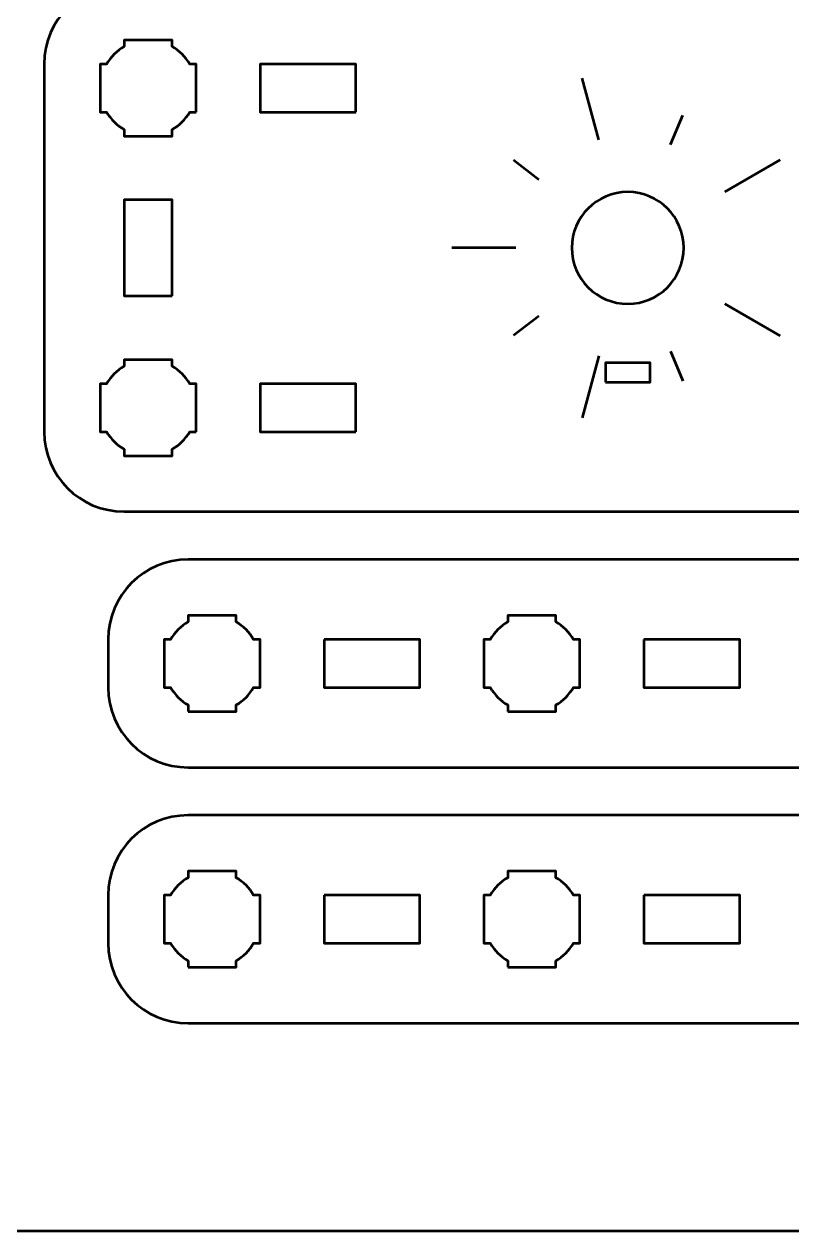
# Model space of a CAD drawing. Header units: centimetres. Extents: x -21 to 0, y -29.7 to 0.
# Drawn here: x -16.28 to -11.47, y -29.7 to -22.15 of the extents above; entities that cross this region are included whole.
import ezdxf

# ---------------------------------------------------------------- set-up
doc = ezdxf.new("R2010")
doc.units = ezdxf.units.CM
doc.header["$MEASUREMENT"] = 0
doc.layers.add('Layer 1', color=7, linetype='Continuous')

msp = doc.modelspace()

# ---------------------------------------------------------------- linework, layer by layer
at = {"layer": 'Layer 1', "color": 1, "lineweight": 53}
msp.add_open_spline([(-21.00003, -29.19995), (-21.00003, -29.19995), (-21.00003, -5.29992), (-21.00003, -5.29992), (-21.00003, -5.29992), (-21.00003, -5.21709), (-20.93286, -5.14992), (-20.85003, -5.14992), (-20.85003, -5.14992), (-20.7672, -5.14992), (-20.70003, -5.08275), (-20.70003, -4.99992), (-20.70003, -4.99992), (-20.70003, -4.91709), (-20.7672, -4.84992), (-20.85003, -4.84992), (-20.85003, -4.84992), (-20.93286, -4.84992), (-21.00003, -4.78275), (-21.00003, -4.69992), (-21.00003, -4.69992), (-21.00003, -4.61709), (-20.93286, -4.54992), (-20.85003, -4.54992), (-20.85003, -4.54992), (-20.7672, -4.54992), (-20.70003, -4.48275), (-20.70003, -4.39992), (-20.70003, -4.39992), (-20.70003, -4.31709), (-20.7672, -4.24992), (-20.85003, -4.24992), (-20.85003, -4.24992), (-20.93286, -4.24992), (-21.00003, -4.18275), (-21.00003, -4.09992), (-21.00003, -4.09992), (-21.00003, -4.01709), (-20.93286, -3.94992), (-20.85003, -3.94992), (-20.85003, -3.94992), (-20.7672, -3.94992), (-20.70003, -3.88275), (-20.70003, -3.79992), (-20.70003, -3.79992), (-20.70003, -3.71709), (-20.7672, -3.64992), (-20.85003, -3.64992), (-20.85003, -3.64992), (-20.93286, -3.64992), (-21.00003, -3.58275), (-21.00003, -3.49992), (-21.00003, -3.49992), (-21.00003, -3.41709), (-20.93286, -3.34992), (-20.85003, -3.34992), (-20.85003, -3.34992), (-20.7672, -3.34992), (-20.70003, -3.28275), (-20.70003, -3.19992), (-20.70003, -3.19992), (-20.70003, -3.11709), (-20.7672, -3.04992), (-20.85003, -3.04992), (-20.85003, -3.04992), (-20.93286, -3.04992), (-21.00003, -2.98275), (-21.00003, -2.89992), (-21.00003, -2.89992), (-21.00003, -2.81709), (-20.93286, -2.74992), (-20.85003, -2.74992), (-20.85003, -2.74992), (-20.7672, -2.74992), (-20.70003, -2.68275), (-20.70003, -2.59992), (-20.70003, -2.59992), (-20.70003, -2.51709), (-20.7672, -2.44992), (-20.85003, -2.44992), (-20.85003, -2.44992), (-20.93286, -2.44992), (-21.00003, -2.38275), (-21.00003, -2.29992), (-21.00003, -2.29992), (-21.00003, -2.21709), (-20.93286, -2.14992), (-20.85003, -2.14992), (-20.85003, -2.14992), (-20.7672, -2.14992), (-20.70003, -2.08275), (-20.70003, -1.99992), (-20.70003, -1.99992), (-20.70003, -1.91709), (-20.7672, -1.84992), (-20.85003, -1.84992), (-20.85003, -1.84992), (-20.93286, -1.84992), (-21.00003, -1.78275), (-21.00003, -1.69992), (-21.00003, -1.69992), (-21.00003, -1.61709), (-20.93286, -1.54992), (-20.85003, -1.54992), (-20.85003, -1.54992), (-20.7672, -1.54992), (-20.70003, -1.48275), (-20.70003, -1.39992), (-20.70003, -1.39992), (-20.70003, -1.31709), (-20.7672, -1.24992), (-20.85003, -1.24992), (-20.85003, -1.24992), (-20.93286, -1.24992), (-21.00003, -1.18275), (-21.00003, -1.09992), (-21.00003, -1.09992), (-21.00003, -1.09992), (-21.00003, -0.49992), (-21.00003, -0.49992), (-21.00003, -0.49992), (-21.00003, -0.22295), (-20.77694, 0.00004), (-20.49994, 0.00004), (-20.49994, 0.00004), (-20.49994, 0.00004), (-0.50008, 0.00004), (-0.50008, 0.00004), (-0.50008, 0.00004), (-0.22294, 0.00004), (0.00002, -0.22295), (0.00002, -0.49992), (0.00002, -0.49992), (0.00002, -0.49992), (0.00002, -29.19995), (0.00002, -29.19995), (0.00002, -29.19995), (0.00002, -29.47695), (-0.22294, -29.70004), (-0.50008, -29.70004), (-0.50008, -29.70004), (-0.50008, -29.70004), (-20.49994, -29.70004), (-20.49994, -29.70004), (-20.49994, -29.70004), (-20.77694, -29.70004), (-21.00003, -29.47695), (-21.00003, -29.19995)], degree=3, knots=[0, 0, 0, 0, 0.027027, 0.027027, 0.027027, 0.027027, 0.0540541, 0.0540541, 0.0540541, 0.0540541, 0.0810811, 0.0810811, 0.0810811, 0.0810811, 0.1081081, 0.1081081, 0.1081081, 0.1081081, 0.1351351, 0.1351351, 0.1351351, 0.1351351, 0.1621622, 0.1621622, 0.1621622, 0.1621622, 0.1891892, 0.1891892, 0.1891892, 0.1891892, 0.2162162, 0.2162162, 0.2162162, 0.2162162, 0.2432432, 0.2432432, 0.2432432, 0.2432432, 0.2702703, 0.2702703, 0.2702703, 0.2702703, 0.2972973, 0.2972973, 0.2972973, 0.2972973, 0.3243243, 0.3243243, 0.3243243, 0.3243243, 0.3513514, 0.3513514, 0.3513514, 0.3513514, 0.3783784, 0.3783784, 0.3783784, 0.3783784, 0.4054054, 0.4054054, 0.4054054, 0.4054054, 0.4324324, 0.4324324, 0.4324324, 0.4324324, 0.4594595, 0.4594595, 0.4594595, 0.4594595, 0.4864865, 0.4864865, 0.4864865, 0.4864865, 0.5135135, 0.5135135, 0.5135135, 0.5135135, 0.5405405, 0.5405405, 0.5405405, 0.5405405, 0.5675676, 0.5675676, 0.5675676, 0.5675676, 0.5945946, 0.5945946, 0.5945946, 0.5945946, 0.6216216, 0.6216216, 0.6216216, 0.6216216, 0.6486486, 0.6486486, 0.6486486, 0.6486486, 0.6756757, 0.6756757, 0.6756757, 0.6756757, 0.7027027, 0.7027027, 0.7027027, 0.7027027, 0.7297297, 0.7297297, 0.7297297, 0.7297297, 0.7567568, 0.7567568, 0.7567568, 0.7567568, 0.7837838, 0.7837838, 0.7837838, 0.7837838, 0.8108108, 0.8108108, 0.8108108, 0.8108108, 0.8378378, 0.8378378, 0.8378378, 0.8378378, 0.8648649, 0.8648649, 0.8648649, 0.8648649, 0.8918919, 0.8918919, 0.8918919, 0.8918919, 0.9189189, 0.9189189, 0.9189189, 0.9189189, 0.9459459, 0.9459459, 0.9459459, 0.9459459, 0.972973, 0.972973, 0.972973, 0.972973, 1, 1, 1, 1], dxfattribs=at)
at = {"layer": 'Layer 1', "color": 3, "lineweight": 53}
for points in [[(-9.35005, -25.19998), (-9.35005, -25.19998), (-15.64991, -25.19998), (-15.64991, -25.19998), (-15.64991, -25.19998), (-15.92704, -25.19998), (-16.15, -24.97688), (-16.15, -24.69988), (-16.15, -24.69988), (-16.15, -24.69988), (-16.15, -22.39996), (-16.15, -22.39996), (-16.15, -22.39996), (-16.15, -22.12295), (-15.92704, -21.9), (-15.64991, -21.9), (-15.64991, -21.9), (-15.64991, -21.9), (-9.35005, -21.9), (-9.35005, -21.9), (-9.35005, -21.9), (-9.07306, -21.9), (-8.84997, -22.12295), (-8.84997, -22.39996), (-8.84997, -22.39996), (-8.84997, -22.39996), (-8.84997, -24.69988), (-8.84997, -24.69988), (-8.84997, -24.69988), (-8.84997, -24.97688), (-9.07306, -25.19998), (-9.35005, -25.19998)], [(-15.24987, -25.49998), (-15.24987, -25.49998), (-8.9499, -25.49998), (-8.9499, -25.49998), (-8.9499, -25.49998), (-8.67293, -25.49998), (-8.44994, -25.72307), (-8.44994, -26.00007), (-8.44994, -26.00007), (-8.44994, -26.00007), (-8.44994, -26.30008), (-8.44994, -26.30008), (-8.44994, -26.30008), (-8.44994, -26.57704), (-8.67293, -26.8), (-8.9499, -26.8), (-8.9499, -26.8), (-8.9499, -26.8), (-15.24987, -26.8), (-15.24987, -26.8), (-15.24987, -26.8), (-15.52687, -26.8), (-15.74996, -26.57704), (-15.74996, -26.30008), (-15.74996, -26.30008), (-15.74996, -26.30008), (-15.74996, -26.00007), (-15.74996, -26.00007), (-15.74996, -26.00007), (-15.74996, -25.72307), (-15.52687, -25.49998), (-15.24987, -25.49998)], [(-15.24987, -27.09998), (-15.24987, -27.09998), (-8.9499, -27.09998), (-8.9499, -27.09998), (-8.9499, -27.09998), (-8.67293, -27.09998), (-8.44994, -27.32307), (-8.44994, -27.60007), (-8.44994, -27.60007), (-8.44994, -27.60007), (-8.44994, -27.90008), (-8.44994, -27.90008), (-8.44994, -27.90008), (-8.44994, -28.17704), (-8.67293, -28.4), (-8.9499, -28.4), (-8.9499, -28.4), (-8.9499, -28.4), (-15.24987, -28.4), (-15.24987, -28.4), (-15.24987, -28.4), (-15.52687, -28.4), (-15.74996, -28.17704), (-15.74996, -27.90008), (-15.74996, -27.90008), (-15.74996, -27.90008), (-15.74996, -27.60007), (-15.74996, -27.60007), (-15.74996, -27.60007), (-15.74996, -27.32307), (-15.52687, -27.09998), (-15.24987, -27.09998)]]:
    msp.add_open_spline(points, degree=3, knots=[0, 0, 0, 0, 0.125, 0.125, 0.125, 0.125, 0.25, 0.25, 0.25, 0.25, 0.375, 0.375, 0.375, 0.375, 0.5, 0.5, 0.5, 0.5, 0.625, 0.625, 0.625, 0.625, 0.75, 0.75, 0.75, 0.75, 0.875, 0.875, 0.875, 0.875, 1, 1, 1, 1], dxfattribs=at)
at = {"layer": 'Layer 1', "lineweight": 53}
for points, knots in [([(-15.19997, -22.70007), (-15.19997, -22.70007), (-15.24008, -22.70007), (-15.24008, -22.70007), (-15.24008, -22.70007), (-15.2664, -22.74555), (-15.30443, -22.78358), (-15.3499, -22.80989), (-15.3499, -22.80989), (-15.3499, -22.80989), (-15.3499, -22.85), (-15.3499, -22.85), (-15.3499, -22.85), (-15.3499, -22.85), (-15.49997, -22.85), (-15.49997, -22.85), (-15.49997, -22.85), (-15.49997, -22.85), (-15.6499, -22.85), (-15.6499, -22.85), (-15.6499, -22.85), (-15.6499, -22.85), (-15.6499, -22.80989), (-15.6499, -22.80989), (-15.6499, -22.80989), (-15.69552, -22.78358), (-15.73344, -22.74555), (-15.75976, -22.70007), (-15.75976, -22.70007), (-15.75976, -22.70007), (-15.79998, -22.70007), (-15.79998, -22.70007), (-15.79998, -22.70007), (-15.79998, -22.70007), (-15.79998, -22.55), (-15.79998, -22.55), (-15.79998, -22.55), (-15.79998, -22.55), (-15.79998, -22.40007), (-15.79998, -22.40007), (-15.79998, -22.40007), (-15.79998, -22.40007), (-15.75976, -22.40007), (-15.75976, -22.40007), (-15.75976, -22.40007), (-15.73344, -22.3546), (-15.69552, -22.31657), (-15.6499, -22.29025), (-15.6499, -22.29025), (-15.6499, -22.29025), (-15.6499, -22.25), (-15.6499, -22.25), (-15.6499, -22.25), (-15.6499, -22.25), (-15.49997, -22.25), (-15.49997, -22.25), (-15.49997, -22.25), (-15.49997, -22.25), (-15.3499, -22.25), (-15.3499, -22.25), (-15.3499, -22.25), (-15.3499, -22.25), (-15.3499, -22.29025), (-15.3499, -22.29025), (-15.3499, -22.29025), (-15.30443, -22.31657), (-15.2664, -22.3546), (-15.24008, -22.40007), (-15.24008, -22.40007), (-15.24008, -22.40007), (-15.19997, -22.40007), (-15.19997, -22.40007), (-15.19997, -22.40007), (-15.19997, -22.40007), (-15.19997, -22.55), (-15.19997, -22.55), (-15.19997, -22.55), (-15.19997, -22.55), (-15.19997, -22.70007), (-15.19997, -22.70007)], [0, 0, 0, 0, 0.05, 0.05, 0.05, 0.05, 0.1, 0.1, 0.1, 0.1, 0.15, 0.15, 0.15, 0.15, 0.2, 0.2, 0.2, 0.2, 0.25, 0.25, 0.25, 0.25, 0.3, 0.3, 0.3, 0.3, 0.35, 0.35, 0.35, 0.35, 0.4, 0.4, 0.4, 0.4, 0.45, 0.45, 0.45, 0.45, 0.5, 0.5, 0.5, 0.5, 0.55, 0.55, 0.55, 0.55, 0.6, 0.6, 0.6, 0.6, 0.65, 0.65, 0.65, 0.65, 0.7, 0.7, 0.7, 0.7, 0.75, 0.75, 0.75, 0.75, 0.8, 0.8, 0.8, 0.8, 0.85, 0.85, 0.85, 0.85, 0.9, 0.9, 0.9, 0.9, 0.95, 0.95, 0.95, 0.95, 1, 1, 1, 1]), ([(-14.19996, -22.69996), (-14.19996, -22.69996), (-14.79996, -22.69996), (-14.79996, -22.69996), (-14.79996, -22.69996), (-14.79996, -22.69996), (-14.79996, -22.39996), (-14.79996, -22.39996), (-14.79996, -22.39996), (-14.79996, -22.39996), (-14.19996, -22.39996), (-14.19996, -22.39996), (-14.19996, -22.39996), (-14.19996, -22.39996), (-14.19996, -22.69996), (-14.19996, -22.69996)], [0, 0, 0, 0, 0.25, 0.25, 0.25, 0.25, 0.5, 0.5, 0.5, 0.5, 0.75, 0.75, 0.75, 0.75, 1, 1, 1, 1]), ([(-15.34991, -23.84993), (-15.34991, -23.84993), (-15.64991, -23.84993), (-15.64991, -23.84993), (-15.64991, -23.84993), (-15.64991, -23.84993), (-15.64991, -23.24994), (-15.64991, -23.24994), (-15.64991, -23.24994), (-15.64991, -23.24994), (-15.34991, -23.24994), (-15.34991, -23.24994), (-15.34991, -23.24994), (-15.34991, -23.24994), (-15.34991, -23.84993), (-15.34991, -23.84993)], [0, 0, 0, 0, 0.25, 0.25, 0.25, 0.25, 0.5, 0.5, 0.5, 0.5, 0.75, 0.75, 0.75, 0.75, 1, 1, 1, 1]), ([(-15.19997, -24.70007), (-15.19997, -24.70007), (-15.24008, -24.70007), (-15.24008, -24.70007), (-15.24008, -24.70007), (-15.2664, -24.74555), (-15.30443, -24.78358), (-15.3499, -24.80989), (-15.3499, -24.80989), (-15.3499, -24.80989), (-15.3499, -24.85), (-15.3499, -24.85), (-15.3499, -24.85), (-15.3499, -24.85), (-15.49997, -24.85), (-15.49997, -24.85), (-15.49997, -24.85), (-15.49997, -24.85), (-15.6499, -24.85), (-15.6499, -24.85), (-15.6499, -24.85), (-15.6499, -24.85), (-15.6499, -24.80989), (-15.6499, -24.80989), (-15.6499, -24.80989), (-15.69552, -24.78358), (-15.73344, -24.74555), (-15.75976, -24.70007), (-15.75976, -24.70007), (-15.75976, -24.70007), (-15.79998, -24.70007), (-15.79998, -24.70007), (-15.79998, -24.70007), (-15.79998, -24.70007), (-15.79998, -24.55), (-15.79998, -24.55), (-15.79998, -24.55), (-15.79998, -24.55), (-15.79998, -24.40007), (-15.79998, -24.40007), (-15.79998, -24.40007), (-15.79998, -24.40007), (-15.75976, -24.40007), (-15.75976, -24.40007), (-15.75976, -24.40007), (-15.73344, -24.3546), (-15.69552, -24.31657), (-15.6499, -24.29025), (-15.6499, -24.29025), (-15.6499, -24.29025), (-15.6499, -24.25), (-15.6499, -24.25), (-15.6499, -24.25), (-15.6499, -24.25), (-15.49997, -24.25), (-15.49997, -24.25), (-15.49997, -24.25), (-15.49997, -24.25), (-15.3499, -24.25), (-15.3499, -24.25), (-15.3499, -24.25), (-15.3499, -24.25), (-15.3499, -24.29025), (-15.3499, -24.29025), (-15.3499, -24.29025), (-15.30443, -24.31657), (-15.2664, -24.3546), (-15.24008, -24.40007), (-15.24008, -24.40007), (-15.24008, -24.40007), (-15.19997, -24.40007), (-15.19997, -24.40007), (-15.19997, -24.40007), (-15.19997, -24.40007), (-15.19997, -24.55), (-15.19997, -24.55), (-15.19997, -24.55), (-15.19997, -24.55), (-15.19997, -24.70007), (-15.19997, -24.70007)], [0, 0, 0, 0, 0.05, 0.05, 0.05, 0.05, 0.1, 0.1, 0.1, 0.1, 0.15, 0.15, 0.15, 0.15, 0.2, 0.2, 0.2, 0.2, 0.25, 0.25, 0.25, 0.25, 0.3, 0.3, 0.3, 0.3, 0.35, 0.35, 0.35, 0.35, 0.4, 0.4, 0.4, 0.4, 0.45, 0.45, 0.45, 0.45, 0.5, 0.5, 0.5, 0.5, 0.55, 0.55, 0.55, 0.55, 0.6, 0.6, 0.6, 0.6, 0.65, 0.65, 0.65, 0.65, 0.7, 0.7, 0.7, 0.7, 0.75, 0.75, 0.75, 0.75, 0.8, 0.8, 0.8, 0.8, 0.85, 0.85, 0.85, 0.85, 0.9, 0.9, 0.9, 0.9, 0.95, 0.95, 0.95, 0.95, 1, 1, 1, 1]), ([(-14.19996, -24.69988), (-14.19996, -24.69988), (-14.79996, -24.69988), (-14.79996, -24.69988), (-14.79996, -24.69988), (-14.79996, -24.69988), (-14.79996, -24.39988), (-14.79996, -24.39988), (-14.79996, -24.39988), (-14.79996, -24.39988), (-14.19996, -24.39988), (-14.19996, -24.39988), (-14.19996, -24.39988), (-14.19996, -24.39988), (-14.19996, -24.69988), (-14.19996, -24.69988)], [0, 0, 0, 0, 0.25, 0.25, 0.25, 0.25, 0.5, 0.5, 0.5, 0.5, 0.75, 0.75, 0.75, 0.75, 1, 1, 1, 1]), ([(-15.24987, -26.45001), (-15.24987, -26.45001), (-15.24987, -26.4099), (-15.24987, -26.4099), (-15.24987, -26.4099), (-15.29548, -26.38358), (-15.3334, -26.34555), (-15.35972, -26.30008), (-15.35972, -26.30008), (-15.35972, -26.30008), (-15.39994, -26.30008), (-15.39994, -26.30008), (-15.39994, -26.30008), (-15.39994, -26.30008), (-15.39994, -26.15), (-15.39994, -26.15), (-15.39994, -26.15), (-15.39994, -26.15), (-15.39994, -26.00007), (-15.39994, -26.00007), (-15.39994, -26.00007), (-15.39994, -26.00007), (-15.35972, -26.00007), (-15.35972, -26.00007), (-15.35972, -26.00007), (-15.3334, -25.95446), (-15.29548, -25.91654), (-15.24987, -25.89022), (-15.24987, -25.89022), (-15.24987, -25.89022), (-15.24987, -25.85), (-15.24987, -25.85), (-15.24987, -25.85), (-15.24987, -25.85), (-15.09994, -25.85), (-15.09994, -25.85), (-15.09994, -25.85), (-15.09994, -25.85), (-14.94986, -25.85), (-14.94986, -25.85), (-14.94986, -25.85), (-14.94986, -25.85), (-14.94986, -25.89022), (-14.94986, -25.89022), (-14.94986, -25.89022), (-14.90439, -25.91654), (-14.86636, -25.95446), (-14.84004, -26.00007), (-14.84004, -26.00007), (-14.84004, -26.00007), (-14.79993, -26.00007), (-14.79993, -26.00007), (-14.79993, -26.00007), (-14.79993, -26.00007), (-14.79993, -26.15), (-14.79993, -26.15), (-14.79993, -26.15), (-14.79993, -26.15), (-14.79993, -26.30008), (-14.79993, -26.30008), (-14.79993, -26.30008), (-14.79993, -26.30008), (-14.84004, -26.30008), (-14.84004, -26.30008), (-14.84004, -26.30008), (-14.86636, -26.34555), (-14.90439, -26.38358), (-14.94986, -26.4099), (-14.94986, -26.4099), (-14.94986, -26.4099), (-14.94986, -26.45001), (-14.94986, -26.45001), (-14.94986, -26.45001), (-14.94986, -26.45001), (-15.09994, -26.45001), (-15.09994, -26.45001), (-15.09994, -26.45001), (-15.09994, -26.45001), (-15.24987, -26.45001), (-15.24987, -26.45001)], [0, 0, 0, 0, 0.05, 0.05, 0.05, 0.05, 0.1, 0.1, 0.1, 0.1, 0.15, 0.15, 0.15, 0.15, 0.2, 0.2, 0.2, 0.2, 0.25, 0.25, 0.25, 0.25, 0.3, 0.3, 0.3, 0.3, 0.35, 0.35, 0.35, 0.35, 0.4, 0.4, 0.4, 0.4, 0.45, 0.45, 0.45, 0.45, 0.5, 0.5, 0.5, 0.5, 0.55, 0.55, 0.55, 0.55, 0.6, 0.6, 0.6, 0.6, 0.65, 0.65, 0.65, 0.65, 0.7, 0.7, 0.7, 0.7, 0.75, 0.75, 0.75, 0.75, 0.8, 0.8, 0.8, 0.8, 0.85, 0.85, 0.85, 0.85, 0.9, 0.9, 0.9, 0.9, 0.95, 0.95, 0.95, 0.95, 1, 1, 1, 1]), ([(-13.24993, -26.45001), (-13.24993, -26.45001), (-13.24993, -26.4099), (-13.24993, -26.4099), (-13.24993, -26.4099), (-13.29541, -26.38358), (-13.33344, -26.34555), (-13.35975, -26.30008), (-13.35975, -26.30008), (-13.35975, -26.30008), (-13.39986, -26.30008), (-13.39986, -26.30008), (-13.39986, -26.30008), (-13.39986, -26.30008), (-13.39986, -26.15), (-13.39986, -26.15), (-13.39986, -26.15), (-13.39986, -26.15), (-13.39986, -26.00007), (-13.39986, -26.00007), (-13.39986, -26.00007), (-13.39986, -26.00007), (-13.35975, -26.00007), (-13.35975, -26.00007), (-13.35975, -26.00007), (-13.33344, -25.95446), (-13.29541, -25.91654), (-13.24993, -25.89022), (-13.24993, -25.89022), (-13.24993, -25.89022), (-13.24993, -25.85), (-13.24993, -25.85), (-13.24993, -25.85), (-13.24993, -25.85), (-13.09986, -25.85), (-13.09986, -25.85), (-13.09986, -25.85), (-13.09986, -25.85), (-12.94993, -25.85), (-12.94993, -25.85), (-12.94993, -25.85), (-12.94993, -25.85), (-12.94993, -25.89022), (-12.94993, -25.89022), (-12.94993, -25.89022), (-12.90446, -25.91654), (-12.86643, -25.95446), (-12.84011, -26.00007), (-12.84011, -26.00007), (-12.84011, -26.00007), (-12.79986, -26.00007), (-12.79986, -26.00007), (-12.79986, -26.00007), (-12.79986, -26.00007), (-12.79986, -26.15), (-12.79986, -26.15), (-12.79986, -26.15), (-12.79986, -26.15), (-12.79986, -26.30008), (-12.79986, -26.30008), (-12.79986, -26.30008), (-12.79986, -26.30008), (-12.84011, -26.30008), (-12.84011, -26.30008), (-12.84011, -26.30008), (-12.86643, -26.34555), (-12.90446, -26.38358), (-12.94993, -26.4099), (-12.94993, -26.4099), (-12.94993, -26.4099), (-12.94993, -26.45001), (-12.94993, -26.45001), (-12.94993, -26.45001), (-12.94993, -26.45001), (-13.09986, -26.45001), (-13.09986, -26.45001), (-13.09986, -26.45001), (-13.09986, -26.45001), (-13.24993, -26.45001), (-13.24993, -26.45001)], [0, 0, 0, 0, 0.05, 0.05, 0.05, 0.05, 0.1, 0.1, 0.1, 0.1, 0.15, 0.15, 0.15, 0.15, 0.2, 0.2, 0.2, 0.2, 0.25, 0.25, 0.25, 0.25, 0.3, 0.3, 0.3, 0.3, 0.35, 0.35, 0.35, 0.35, 0.4, 0.4, 0.4, 0.4, 0.45, 0.45, 0.45, 0.45, 0.5, 0.5, 0.5, 0.5, 0.55, 0.55, 0.55, 0.55, 0.6, 0.6, 0.6, 0.6, 0.65, 0.65, 0.65, 0.65, 0.7, 0.7, 0.7, 0.7, 0.75, 0.75, 0.75, 0.75, 0.8, 0.8, 0.8, 0.8, 0.85, 0.85, 0.85, 0.85, 0.9, 0.9, 0.9, 0.9, 0.95, 0.95, 0.95, 0.95, 1, 1, 1, 1]), ([(-14.39992, -26.00007), (-14.39992, -26.00007), (-13.79991, -26.00007), (-13.79991, -26.00007), (-13.79991, -26.00007), (-13.79991, -26.00007), (-13.79991, -26.30008), (-13.79991, -26.30008), (-13.79991, -26.30008), (-13.79991, -26.30008), (-14.39992, -26.30008), (-14.39992, -26.30008), (-14.39992, -26.30008), (-14.39992, -26.30008), (-14.39992, -26.00007), (-14.39992, -26.00007)], [0, 0, 0, 0, 0.25, 0.25, 0.25, 0.25, 0.5, 0.5, 0.5, 0.5, 0.75, 0.75, 0.75, 0.75, 1, 1, 1, 1]), ([(-12.39995, -26.00007), (-12.39995, -26.00007), (-11.79996, -26.00007), (-11.79996, -26.00007), (-11.79996, -26.00007), (-11.79996, -26.00007), (-11.79996, -26.30008), (-11.79996, -26.30008), (-11.79996, -26.30008), (-11.79996, -26.30008), (-12.39995, -26.30008), (-12.39995, -26.30008), (-12.39995, -26.30008), (-12.39995, -26.30008), (-12.39995, -26.00007), (-12.39995, -26.00007)], [0, 0, 0, 0, 0.25, 0.25, 0.25, 0.25, 0.5, 0.5, 0.5, 0.5, 0.75, 0.75, 0.75, 0.75, 1, 1, 1, 1]), ([(-15.24987, -28.05001), (-15.24987, -28.05001), (-15.24987, -28.0099), (-15.24987, -28.0099), (-15.24987, -28.0099), (-15.29548, -27.98358), (-15.3334, -27.94555), (-15.35972, -27.90008), (-15.35972, -27.90008), (-15.35972, -27.90008), (-15.39994, -27.90008), (-15.39994, -27.90008), (-15.39994, -27.90008), (-15.39994, -27.90008), (-15.39994, -27.75), (-15.39994, -27.75), (-15.39994, -27.75), (-15.39994, -27.75), (-15.39994, -27.60007), (-15.39994, -27.60007), (-15.39994, -27.60007), (-15.39994, -27.60007), (-15.35972, -27.60007), (-15.35972, -27.60007), (-15.35972, -27.60007), (-15.3334, -27.55446), (-15.29548, -27.51654), (-15.24987, -27.49022), (-15.24987, -27.49022), (-15.24987, -27.49022), (-15.24987, -27.45), (-15.24987, -27.45), (-15.24987, -27.45), (-15.24987, -27.45), (-15.09994, -27.45), (-15.09994, -27.45), (-15.09994, -27.45), (-15.09994, -27.45), (-14.94986, -27.45), (-14.94986, -27.45), (-14.94986, -27.45), (-14.94986, -27.45), (-14.94986, -27.49022), (-14.94986, -27.49022), (-14.94986, -27.49022), (-14.90439, -27.51654), (-14.86636, -27.55446), (-14.84004, -27.60007), (-14.84004, -27.60007), (-14.84004, -27.60007), (-14.79993, -27.60007), (-14.79993, -27.60007), (-14.79993, -27.60007), (-14.79993, -27.60007), (-14.79993, -27.75), (-14.79993, -27.75), (-14.79993, -27.75), (-14.79993, -27.75), (-14.79993, -27.90008), (-14.79993, -27.90008), (-14.79993, -27.90008), (-14.79993, -27.90008), (-14.84004, -27.90008), (-14.84004, -27.90008), (-14.84004, -27.90008), (-14.86636, -27.94555), (-14.90439, -27.98358), (-14.94986, -28.0099), (-14.94986, -28.0099), (-14.94986, -28.0099), (-14.94986, -28.05001), (-14.94986, -28.05001), (-14.94986, -28.05001), (-14.94986, -28.05001), (-15.09994, -28.05001), (-15.09994, -28.05001), (-15.09994, -28.05001), (-15.09994, -28.05001), (-15.24987, -28.05001), (-15.24987, -28.05001)], [0, 0, 0, 0, 0.05, 0.05, 0.05, 0.05, 0.1, 0.1, 0.1, 0.1, 0.15, 0.15, 0.15, 0.15, 0.2, 0.2, 0.2, 0.2, 0.25, 0.25, 0.25, 0.25, 0.3, 0.3, 0.3, 0.3, 0.35, 0.35, 0.35, 0.35, 0.4, 0.4, 0.4, 0.4, 0.45, 0.45, 0.45, 0.45, 0.5, 0.5, 0.5, 0.5, 0.55, 0.55, 0.55, 0.55, 0.6, 0.6, 0.6, 0.6, 0.65, 0.65, 0.65, 0.65, 0.7, 0.7, 0.7, 0.7, 0.75, 0.75, 0.75, 0.75, 0.8, 0.8, 0.8, 0.8, 0.85, 0.85, 0.85, 0.85, 0.9, 0.9, 0.9, 0.9, 0.95, 0.95, 0.95, 0.95, 1, 1, 1, 1]), ([(-13.24993, -28.05001), (-13.24993, -28.05001), (-13.24993, -28.0099), (-13.24993, -28.0099), (-13.24993, -28.0099), (-13.29541, -27.98358), (-13.33344, -27.94555), (-13.35975, -27.90008), (-13.35975, -27.90008), (-13.35975, -27.90008), (-13.39986, -27.90008), (-13.39986, -27.90008), (-13.39986, -27.90008), (-13.39986, -27.90008), (-13.39986, -27.75), (-13.39986, -27.75), (-13.39986, -27.75), (-13.39986, -27.75), (-13.39986, -27.60007), (-13.39986, -27.60007), (-13.39986, -27.60007), (-13.39986, -27.60007), (-13.35975, -27.60007), (-13.35975, -27.60007), (-13.35975, -27.60007), (-13.33344, -27.55446), (-13.29541, -27.51654), (-13.24993, -27.49022), (-13.24993, -27.49022), (-13.24993, -27.49022), (-13.24993, -27.45), (-13.24993, -27.45), (-13.24993, -27.45), (-13.24993, -27.45), (-13.09986, -27.45), (-13.09986, -27.45), (-13.09986, -27.45), (-13.09986, -27.45), (-12.94993, -27.45), (-12.94993, -27.45), (-12.94993, -27.45), (-12.94993, -27.45), (-12.94993, -27.49022), (-12.94993, -27.49022), (-12.94993, -27.49022), (-12.90446, -27.51654), (-12.86643, -27.55446), (-12.84011, -27.60007), (-12.84011, -27.60007), (-12.84011, -27.60007), (-12.79986, -27.60007), (-12.79986, -27.60007), (-12.79986, -27.60007), (-12.79986, -27.60007), (-12.79986, -27.75), (-12.79986, -27.75), (-12.79986, -27.75), (-12.79986, -27.75), (-12.79986, -27.90008), (-12.79986, -27.90008), (-12.79986, -27.90008), (-12.79986, -27.90008), (-12.84011, -27.90008), (-12.84011, -27.90008), (-12.84011, -27.90008), (-12.86643, -27.94555), (-12.90446, -27.98358), (-12.94993, -28.0099), (-12.94993, -28.0099), (-12.94993, -28.0099), (-12.94993, -28.05001), (-12.94993, -28.05001), (-12.94993, -28.05001), (-12.94993, -28.05001), (-13.09986, -28.05001), (-13.09986, -28.05001), (-13.09986, -28.05001), (-13.09986, -28.05001), (-13.24993, -28.05001), (-13.24993, -28.05001)], [0, 0, 0, 0, 0.05, 0.05, 0.05, 0.05, 0.1, 0.1, 0.1, 0.1, 0.15, 0.15, 0.15, 0.15, 0.2, 0.2, 0.2, 0.2, 0.25, 0.25, 0.25, 0.25, 0.3, 0.3, 0.3, 0.3, 0.35, 0.35, 0.35, 0.35, 0.4, 0.4, 0.4, 0.4, 0.45, 0.45, 0.45, 0.45, 0.5, 0.5, 0.5, 0.5, 0.55, 0.55, 0.55, 0.55, 0.6, 0.6, 0.6, 0.6, 0.65, 0.65, 0.65, 0.65, 0.7, 0.7, 0.7, 0.7, 0.75, 0.75, 0.75, 0.75, 0.8, 0.8, 0.8, 0.8, 0.85, 0.85, 0.85, 0.85, 0.9, 0.9, 0.9, 0.9, 0.95, 0.95, 0.95, 0.95, 1, 1, 1, 1]), ([(-14.39992, -27.60007), (-14.39992, -27.60007), (-13.79991, -27.60007), (-13.79991, -27.60007), (-13.79991, -27.60007), (-13.79991, -27.60007), (-13.79991, -27.90008), (-13.79991, -27.90008), (-13.79991, -27.90008), (-13.79991, -27.90008), (-14.39992, -27.90008), (-14.39992, -27.90008), (-14.39992, -27.90008), (-14.39992, -27.90008), (-14.39992, -27.60007), (-14.39992, -27.60007)], [0, 0, 0, 0, 0.25, 0.25, 0.25, 0.25, 0.5, 0.5, 0.5, 0.5, 0.75, 0.75, 0.75, 0.75, 1, 1, 1, 1]), ([(-12.39995, -27.60007), (-12.39995, -27.60007), (-11.79996, -27.60007), (-11.79996, -27.60007), (-11.79996, -27.60007), (-11.79996, -27.60007), (-11.79996, -27.90008), (-11.79996, -27.90008), (-11.79996, -27.90008), (-11.79996, -27.90008), (-12.39995, -27.90008), (-12.39995, -27.90008), (-12.39995, -27.90008), (-12.39995, -27.90008), (-12.39995, -27.60007), (-12.39995, -27.60007)], [0, 0, 0, 0, 0.25, 0.25, 0.25, 0.25, 0.5, 0.5, 0.5, 0.5, 0.75, 0.75, 0.75, 0.75, 1, 1, 1, 1])]:
    msp.add_open_spline(points, degree=3, knots=knots, dxfattribs=at)
at = {"layer": 'Layer 1', "color": 5, "lineweight": 53}
for points in [[(-12.68114, -22.87385), (-12.68114, -22.87385), (-12.78467, -22.48748), (-12.78467, -22.48748)], [(-12.23209, -22.90328), (-12.23209, -22.90328), (-12.15555, -22.71851), (-12.15555, -22.71851)], [(-13.05532, -23.12387), (-13.05532, -23.12387), (-13.21399, -23.00211), (-13.21399, -23.00211)], [(-11.89375, -23.2), (-11.89375, -23.2), (-11.54734, -23), (-11.54734, -23)], [(-13.19997, -23.55), (-13.19997, -23.55), (-13.59997, -23.55), (-13.59997, -23.55)], [(-11.89375, -23.9), (-11.89375, -23.9), (-11.54734, -24.1), (-11.54734, -24.1)], [(-13.05532, -23.97613), (-13.05532, -23.97613), (-13.21399, -24.09789), (-13.21399, -24.09789)], [(-12.68114, -24.22615), (-12.68114, -24.22615), (-12.78467, -24.61252), (-12.78467, -24.61252)], [(-12.23209, -24.19672), (-12.23209, -24.19672), (-12.15555, -24.38149), (-12.15555, -24.38149)]]:
    msp.add_open_spline(points, degree=3, dxfattribs=at)
at = {"layer": 'Layer 1', "color": 250, "lineweight": 53}
for points in [[(-12.84997, -23.55), (-12.84997, -23.35674), (-12.69323, -23.2), (-12.49997, -23.2), (-12.49997, -23.2), (-12.30671, -23.2), (-12.14997, -23.35674), (-12.14997, -23.55), (-12.14997, -23.55), (-12.14997, -23.74326), (-12.30671, -23.9), (-12.49997, -23.9), (-12.49997, -23.9), (-12.69323, -23.9), (-12.84997, -23.74326), (-12.84997, -23.55)], [(-12.63997, -24.39), (-12.63997, -24.39), (-12.63997, -24.27), (-12.63997, -24.27), (-12.63997, -24.27), (-12.63997, -24.27), (-12.35997, -24.27), (-12.35997, -24.27), (-12.35997, -24.27), (-12.35997, -24.27), (-12.35997, -24.39), (-12.35997, -24.39), (-12.35997, -24.39), (-12.35997, -24.39), (-12.63997, -24.39), (-12.63997, -24.39)]]:
    msp.add_open_spline(points, degree=3, knots=[0, 0, 0, 0, 0.25, 0.25, 0.25, 0.25, 0.5, 0.5, 0.5, 0.5, 0.75, 0.75, 0.75, 0.75, 1, 1, 1, 1], dxfattribs=at)

doc.saveas('drawing.dxf')
